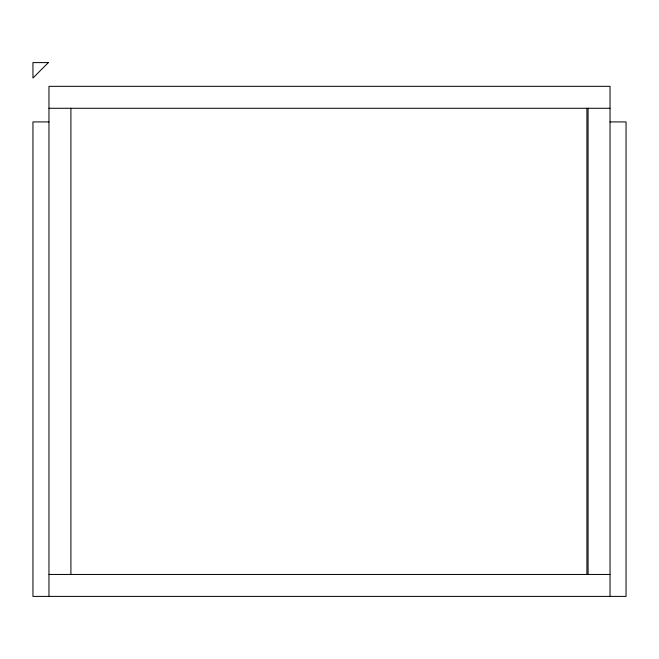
<?xml version="1.0" encoding="UTF-8"?>
<svg xmlns="http://www.w3.org/2000/svg" width="659" height="659" viewBox="0 0 659 659"><rect width="100%" height="100%" fill="white"/><g stroke="black" fill="none" stroke-linecap="round" stroke-linejoin="round"><path stroke-width="0.99" d="M48.964 108.274L610.036 108.274M48.964 121.915L32.95 121.915L32.95 596.395L626.05 596.395L626.05 121.915L610.036 121.915M48.964 574.45L610.036 574.45M610.036 596.395L610.036 86.329L48.964 86.329L48.964 596.395M588.092 108.274L588.092 574.45M586.905 108.274L586.905 574.45M70.908 108.274L70.908 574.45M48.371 62.605L32.95 78.026L32.95 62.605L48.371 62.605"/></g></svg>
